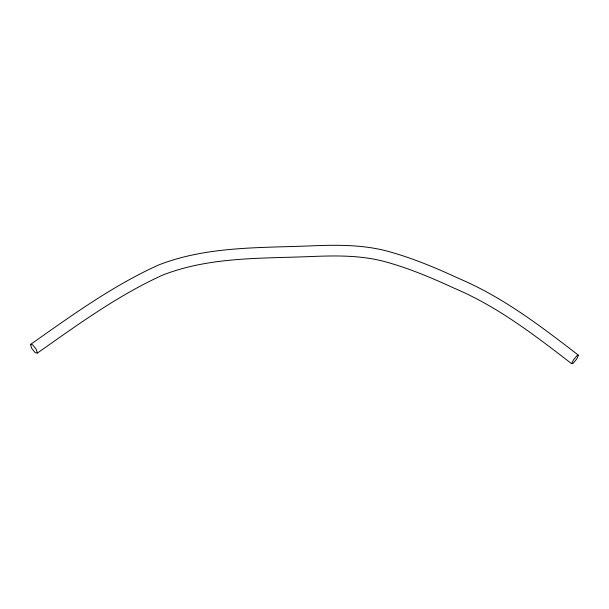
<?xml version="1.0" encoding="UTF-8"?>
<svg xmlns="http://www.w3.org/2000/svg" width="609" height="609" viewBox="0 0 609 609"><rect width="100%" height="100%" fill="white"/><g stroke="black" fill="none" stroke-linecap="round" stroke-linejoin="round"><path stroke-width="0.91" d="M571.6 363.642L573.549 359.782L577.02 355.61L578.55 355.298L576.601 359.158L573.13 363.329L571.6 363.642C534.755 335.308 497.682 306.593 454.52 288.354C431.614 277.773 408.258 267.93 383.837 261.368C359.584 255.042 334.41 255.567 309.578 256.595C260.332 258.543 209.245 256.861 162.588 275.123C117.644 295.555 77.655 324.787 37.431 353.022L35.314 352.794L31.828 348.531L30.45 344.504C71.443 315.675 112.3 285.994 158.142 265.181C206.04 246.31 258.513 247.909 309.106 245.952C335.026 244.871 361.304 244.376 386.631 250.961C411.654 257.683 435.595 267.747 459.072 278.602C503.064 297.245 540.998 326.355 578.55 355.298M30.45 344.504L32.559 344.74L36.053 348.995L37.431 353.022"/></g></svg>
